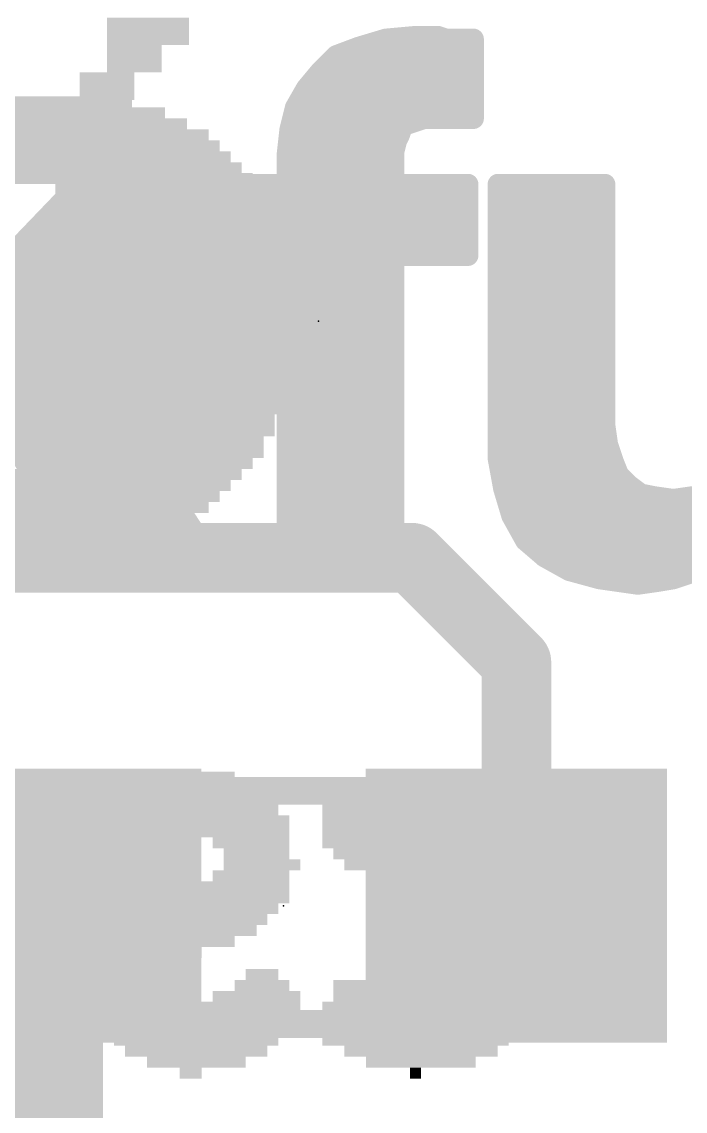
# Model space of a CAD drawing. Extents: x -27.9 to 58.7, y -19.6 to 25.5.
# Drawn here: x 14.284 to 16.706, y 18.808 to 22.784 of the extents above; entities that cross this region are included whole.
import ezdxf

# ---------------------------------------------------------------- set-up
doc = ezdxf.new("R2010")
doc.units = 0
for name, color, linetype in [('1', 12, 'CONTINUOUS'), ('21', 41, 'CONTINUOUS'), ('22', 40, 'CONTINUOUS'), ('23', 53, 'CONTINUOUS'), ('24', 53, 'CONTINUOUS'), ('51', 53, 'CONTINUOUS')]:
    doc.layers.add(name, color=color, linetype=linetype)

# ---------------------------------------------------------------- blocks, each defined once
blk = doc.blocks.new('RECT')
blk.add_solid([(-0.5, -0.5), (0.5, -0.5), (-0.5, 0.5), (0.5, 0.5)])

msp = doc.modelspace()

# ---------------------------------------------------------------- linework, layer by layer
at = {"layer": '1'}
for points, const_width in [([(15.709, 20.828), (11.43, 20.828)], 0.254), ([(16.09, 20.447), (15.709, 20.828)], 0.254), ([(16.09, 19.558), (16.09, 20.447)], 0.254), ([(14.39, 19.558), (6.3364, 19.558)], 0.381), ([(14.39, 17.907), (14.39, 19.558)], 0.381)]:
    msp.add_lwpolyline(points, dxfattribs=dict(at, const_width=const_width))
for points, const_width in [([(15.7539, 20.8729, 1), (15.6641, 20.7831)], 0.127), ([(15.709, 20.7645, 1), (15.709, 20.8915)], 0.127), ([(16.1535, 20.447, 1), (16.0265, 20.447)], 0.127), ([(16.0451, 20.4021, 1), (16.1349, 20.4919)], 0.127), ([(14.4853, 19.558, 1), (14.2948, 19.558)], 0.1905), ([(14.39, 19.4627, 1), (14.39, 19.6532)], 0.1905), ([(16.0265, 19.558, 1), (16.1535, 19.558)], 0.127)]:
    msp.add_lwpolyline(points, format="xyb", dxfattribs=dict(at, const_width=const_width))
at = {"layer": '21', "const_width": 0.0762}
for points in [[(15.513, 22.691), (15.613, 22.721)], [(15.5683, 22.7076), (15.933, 22.7076)], [(15.613, 22.721), (15.723, 22.731)], [(15.723, 22.731), (15.803, 22.731)], [(15.803, 22.731), (15.833, 22.721)], [(15.833, 22.721), (15.933, 22.721)], [(15.933, 22.721), (15.933, 22.431)], [(15.433, 22.661), (15.513, 22.691)], [(15.373, 22.601), (15.433, 22.661)], [(15.4034, 22.6314), (15.933, 22.6314)], [(15.323, 22.541), (15.373, 22.601)], [(15.3348, 22.5552), (15.933, 22.5552)], [(15.283, 22.471), (15.323, 22.541)], [(15.263, 22.391), (15.283, 22.471)], [(15.2876, 22.479), (15.933, 22.479)], [(15.753, 22.431), (15.693, 22.411)], [(15.933, 22.431), (15.753, 22.431)], [(15.253, 22.301), (15.263, 22.391)], [(15.266, 22.4028), (15.6766, 22.4028)], [(15.673, 22.401), (15.663, 22.371)], [(15.693, 22.411), (15.673, 22.401)], [(15.653, 22.351), (15.643, 22.311)], [(15.663, 22.371), (15.653, 22.351)], [(15.2558, 22.3266), (15.6469, 22.3266)], [(15.643, 22.311), (15.643, 22.191)], [(15.253, 22.191), (15.253, 22.301)], [(15.253, 22.2504), (15.643, 22.2504)], [(14.003, 21.681), (14.493, 22.191)], [(14.953, 22.191), (14.423, 21.671)], [(14.493, 22.191), (14.953, 22.191)], [(15.103, 22.151), (15.133, 22.191)], [(15.133, 22.191), (15.253, 22.191)], [(15.643, 22.191), (15.913, 22.191)], [(15.913, 22.191), (15.913, 21.931)], [(16.023, 21.191), (16.023, 22.191)], [(16.023, 22.191), (16.413, 22.191)], [(16.413, 22.191), (16.413, 21.311)], [(14.4769, 22.1742), (14.9359, 22.1742)], [(15.063, 22.121), (15.103, 22.151)], [(15.1204, 22.1742), (15.913, 22.1742)], [(16.023, 22.1742), (16.413, 22.1742)], [(15.003, 22.061), (15.063, 22.121)], [(14.4036, 22.098), (14.8582, 22.098)], [(15.04, 22.098), (15.913, 22.098)], [(16.023, 22.098), (16.413, 22.098)], [(14.973, 22.021), (15.003, 22.061)], [(14.3304, 22.0218), (14.7805, 22.0218)], [(14.873, 21.931), (14.933, 21.991)], [(14.933, 21.991), (14.973, 22.021)], [(14.9736, 22.0218), (15.913, 22.0218)], [(16.023, 22.0218), (16.413, 22.0218)], [(14.2572, 21.9456), (14.7029, 21.9456)], [(15.253, 21.931), (14.873, 21.931)], [(14.8876, 21.9456), (15.913, 21.9456)], [(15.253, 20.771), (15.253, 21.931)], [(15.913, 21.931), (15.643, 21.931)], [(15.643, 21.931), (15.643, 20.771)], [(16.023, 21.9456), (16.413, 21.9456)], [(14.184, 21.8694), (14.6252, 21.8694)], [(15.253, 21.8694), (15.643, 21.8694)], [(16.023, 21.8694), (16.413, 21.8694)], [(14.1108, 21.7932), (14.5476, 21.7932)], [(15.253, 21.7932), (15.643, 21.7932)], [(16.023, 21.7932), (16.413, 21.7932)], [(14.0376, 21.717), (14.4699, 21.717)], [(15.253, 21.717), (15.643, 21.717)], [(16.023, 21.717), (16.413, 21.717)], [(13.623, 21.6408), (14.4428, 21.6408)], [(14.423, 21.671), (15.013, 20.771)], [(15.253, 21.6408), (15.643, 21.6408)], [(16.023, 21.6408), (16.413, 21.6408)], [(13.623, 21.5646), (14.4928, 21.5646)], [(15.253, 21.5646), (15.643, 21.5646)], [(16.023, 21.5646), (16.413, 21.5646)], [(13.623, 21.4884), (14.5427, 21.4884)], [(15.253, 21.4884), (15.643, 21.4884)], [(16.023, 21.4884), (16.413, 21.4884)], [(13.623, 21.4122), (14.5927, 21.4122)], [(14.543, 20.771), (14.153, 21.411)], [(15.253, 21.4122), (15.643, 21.4122)], [(16.023, 21.4122), (16.413, 21.4122)], [(14.1987, 21.336), (14.6426, 21.336)], [(15.253, 21.336), (15.643, 21.336)], [(16.023, 21.336), (16.413, 21.336)], [(16.413, 21.311), (16.423, 21.241)], [(14.2451, 21.2598), (14.6926, 21.2598)], [(15.253, 21.2598), (15.643, 21.2598)], [(16.023, 21.2598), (16.4203, 21.2598)], [(16.423, 21.241), (16.443, 21.181)], [(14.2916, 21.1836), (14.7425, 21.1836)], [(15.253, 21.1836), (15.643, 21.1836)], [(16.043, 21.081), (16.023, 21.191)], [(16.0243, 21.1836), (16.4421, 21.1836)], [(16.443, 21.181), (16.463, 21.131)], [(16.463, 21.131), (16.503, 21.091)], [(14.338, 21.1074), (14.7925, 21.1074)], [(15.253, 21.1074), (15.643, 21.1074)], [(16.0382, 21.1074), (16.4866, 21.1074)], [(16.073, 20.981), (16.043, 21.081)], [(16.503, 21.091), (16.543, 21.061)], [(16.543, 21.061), (16.593, 21.051)], [(16.593, 21.051), (16.663, 21.041)], [(16.663, 21.041), (16.733, 21.051)], [(16.733, 21.051), (16.793, 21.061)], [(14.3844, 21.0312), (14.8424, 21.0312)], [(15.253, 21.0312), (15.643, 21.0312)], [(16.0579, 21.0312), (17.343, 21.0312)], [(16.123, 20.891), (16.073, 20.981)], [(14.4309, 20.955), (14.8924, 20.955)], [(15.253, 20.955), (15.643, 20.955)], [(16.0874, 20.955), (16.9623, 20.955)], [(14.4773, 20.8788), (14.9423, 20.8788)], [(15.253, 20.8788), (15.643, 20.8788)], [(16.193, 20.831), (16.123, 20.891)], [(16.1372, 20.8788), (16.8927, 20.8788)], [(14.5237, 20.8026), (14.9923, 20.8026)], [(15.253, 20.8026), (15.643, 20.8026)], [(16.283, 20.781), (16.193, 20.831)], [(16.2441, 20.8026), (16.8023, 20.8026)], [(15.013, 20.771), (14.543, 20.771)], [(15.643, 20.771), (15.253, 20.771)], [(16.393, 20.751), (16.283, 20.781)], [(16.783, 20.791), (16.663, 20.751)], [(16.533, 20.731), (16.393, 20.751)], [(16.603, 20.741), (16.533, 20.731)], [(16.663, 20.751), (16.603, 20.741)]]:
    msp.add_lwpolyline(points, dxfattribs=at)
at = {"layer": '21', "const_width": 0.0381}
for points in [[(15.5683, 22.7266, 1), (15.5683, 22.6885)], [(15.6113, 22.74, 1), (15.6147, 22.702)], [(15.6185, 22.7028, 1), (15.6075, 22.7392)], [(15.723, 22.7501, 1), (15.723, 22.712)], [(15.7247, 22.712, 1), (15.7213, 22.75)], [(15.809, 22.7491, 1), (15.797, 22.7129)], [(15.803, 22.712, 1), (15.803, 22.7501)], [(15.833, 22.7401, 1), (15.833, 22.702)], [(15.827, 22.7029, 1), (15.839, 22.7391)], [(15.9521, 22.721, 1), (15.914, 22.721)], [(15.933, 22.702, 1), (15.933, 22.7401)], [(15.933, 22.6885, 1), (15.933, 22.7266)], [(15.5075, 22.7092, 1), (15.5185, 22.6728)], [(15.5197, 22.6732, 1), (15.5063, 22.7088)], [(15.4034, 22.6505, 1), (15.4034, 22.6124)], [(15.4263, 22.6788, 1), (15.4397, 22.6432)], [(15.4465, 22.6475, 1), (15.4195, 22.6745)], [(15.933, 22.6124, 1), (15.933, 22.6505)], [(15.3595, 22.6145, 1), (15.3865, 22.5875)], [(15.3876, 22.5888, 1), (15.3584, 22.6132)], [(15.3348, 22.5743, 1), (15.3348, 22.5362)], [(15.933, 22.5362, 1), (15.933, 22.5743)], [(15.3084, 22.5532, 1), (15.3376, 22.5288)], [(15.3395, 22.5315, 1), (15.3065, 22.5505)], [(15.3015, 22.4664, 1), (15.2645, 22.4756)], [(15.2876, 22.4981, 1), (15.2876, 22.46)], [(15.933, 22.46, 1), (15.933, 22.4981)], [(15.2665, 22.4805, 1), (15.2995, 22.4615)], [(15.753, 22.4501, 1), (15.753, 22.412)], [(15.759, 22.4129, 1), (15.747, 22.4491)], [(15.933, 22.412, 1), (15.933, 22.4501)], [(15.2819, 22.3889, 1), (15.2441, 22.3931)], [(15.266, 22.4219, 1), (15.266, 22.3838)], [(15.6645, 22.418, 1), (15.6815, 22.384)], [(15.6911, 22.395, 1), (15.6549, 22.407)], [(15.687, 22.4291, 1), (15.699, 22.3929)], [(15.6766, 22.3838, 1), (15.6766, 22.4219)], [(15.7015, 22.394, 1), (15.6845, 22.428)], [(15.914, 22.431, 1), (15.9521, 22.431)], [(15.2445, 22.3956, 1), (15.2815, 22.3864)], [(15.6715, 22.3464, 1), (15.6345, 22.3556)], [(15.6449, 22.377, 1), (15.6811, 22.365)], [(15.68, 22.3625, 1), (15.646, 22.3795)], [(15.2558, 22.3457, 1), (15.2558, 22.3076)], [(15.6621, 22.311, 1), (15.624, 22.311)], [(15.636, 22.3595, 1), (15.67, 22.3425)], [(15.6469, 22.3076, 1), (15.6469, 22.3457)], [(15.2721, 22.301, 1), (15.234, 22.301)], [(15.2341, 22.3031, 1), (15.2719, 22.2989)], [(15.6245, 22.3156, 1), (15.6615, 22.3064)], [(15.253, 22.2695, 1), (15.253, 22.2314)], [(15.643, 22.2314, 1), (15.643, 22.2695)], [(14.493, 22.2101, 1), (14.493, 22.172)], [(14.5067, 22.1778, 1), (14.4793, 22.2042)], [(14.9663, 22.1774, 1), (14.9397, 22.2046)], [(14.953, 22.172, 1), (14.953, 22.2101)], [(15.133, 22.2101, 1), (15.133, 22.172)], [(15.1482, 22.1796, 1), (15.1178, 22.2024)], [(15.253, 22.172, 1), (15.253, 22.2101)], [(15.643, 22.2101, 1), (15.643, 22.172)], [(15.9321, 22.191, 1), (15.894, 22.191)], [(15.913, 22.172, 1), (15.913, 22.2101)], [(16.023, 22.2101, 1), (16.023, 22.172)], [(16.042, 22.191, 1), (16.0039, 22.191)], [(16.4321, 22.191, 1), (16.394, 22.191)], [(16.413, 22.172, 1), (16.413, 22.2101)], [(14.4769, 22.1933, 1), (14.4769, 22.1552)], [(14.9359, 22.1552, 1), (14.9359, 22.1933)], [(15.1144, 22.1358, 1), (15.0916, 22.1662)], [(15.1204, 22.1933, 1), (15.1204, 22.1552)], [(15.234, 22.191, 1), (15.2721, 22.191)], [(15.624, 22.191, 1), (15.6621, 22.191)], [(15.913, 22.1552, 1), (15.913, 22.1933)], [(16.023, 22.1933, 1), (16.023, 22.1552)], [(16.413, 22.1552, 1), (16.413, 22.1933)], [(15.0516, 22.1362, 1), (15.0744, 22.1058)], [(15.0765, 22.1075, 1), (15.0495, 22.1345)], [(15.0878, 22.1624, 1), (15.1182, 22.1396)], [(14.4036, 22.1171, 1), (14.4036, 22.079)], [(14.8582, 22.079, 1), (14.8582, 22.1171)], [(15.04, 22.1171, 1), (15.04, 22.079)], [(15.913, 22.079, 1), (15.913, 22.1171)], [(16.023, 22.1171, 1), (16.023, 22.079)], [(16.413, 22.079, 1), (16.413, 22.1171)], [(14.9895, 22.0745, 1), (15.0165, 22.0475)], [(15.0182, 22.0496, 1), (14.9878, 22.0724)], [(14.3304, 22.0409, 1), (14.3304, 22.0028)], [(14.7805, 22.0028, 1), (14.7805, 22.0409)], [(14.9465, 21.9775, 1), (14.9195, 22.0045)], [(14.9578, 22.0324, 1), (14.9882, 22.0096)], [(14.9736, 22.0409, 1), (14.9736, 22.0028)], [(14.9844, 22.0058, 1), (14.9616, 22.0362)], [(15.913, 22.0028, 1), (15.913, 22.0409)], [(16.023, 22.0409, 1), (16.023, 22.0028)], [(16.413, 22.0028, 1), (16.413, 22.0409)], [(14.9216, 22.0062, 1), (14.9444, 21.9758)], [(14.7029, 21.9266, 1), (14.7029, 21.9647)], [(14.873, 21.9501, 1), (14.873, 21.912)], [(14.8595, 21.9445, 1), (14.8865, 21.9175)], [(14.8876, 21.9647, 1), (14.8876, 21.9266)], [(15.2721, 21.931, 1), (15.234, 21.931)], [(15.253, 21.912, 1), (15.253, 21.9501)], [(15.643, 21.9501, 1), (15.643, 21.912)], [(15.6621, 21.931, 1), (15.624, 21.931)], [(15.894, 21.931, 1), (15.9321, 21.931)], [(15.913, 21.9266, 1), (15.913, 21.9647)], [(15.913, 21.912, 1), (15.913, 21.9501)], [(16.023, 21.9647, 1), (16.023, 21.9266)], [(16.413, 21.9266, 1), (16.413, 21.9647)], [(14.6252, 21.8504, 1), (14.6252, 21.8885)], [(15.253, 21.8885, 1), (15.253, 21.8504)], [(15.643, 21.8504, 1), (15.643, 21.8885)], [(16.023, 21.8885, 1), (16.023, 21.8504)], [(16.413, 21.8504, 1), (16.413, 21.8885)], [(14.5476, 21.7742, 1), (14.5476, 21.8123)], [(15.253, 21.8123, 1), (15.253, 21.7742)], [(15.643, 21.7742, 1), (15.643, 21.8123)], [(16.023, 21.8123, 1), (16.023, 21.7742)], [(16.413, 21.7742, 1), (16.413, 21.8123)], [(14.4699, 21.698, 1), (14.4699, 21.7361)], [(15.253, 21.7361, 1), (15.253, 21.698)], [(15.643, 21.698, 1), (15.643, 21.7361)], [(16.023, 21.7361, 1), (16.023, 21.698)], [(16.413, 21.698, 1), (16.413, 21.7361)], [(14.4097, 21.6846, 1), (14.4363, 21.6574)], [(14.4389, 21.6814, 1), (14.4071, 21.6606)], [(14.4428, 21.6218, 1), (14.4428, 21.6599)], [(15.253, 21.6599, 1), (15.253, 21.6218)], [(15.643, 21.6218, 1), (15.643, 21.6599)], [(16.023, 21.6599, 1), (16.023, 21.6218)], [(16.413, 21.6218, 1), (16.413, 21.6599)], [(14.4928, 21.5456, 1), (14.4928, 21.5837)], [(15.253, 21.5837, 1), (15.253, 21.5456)], [(15.643, 21.5456, 1), (15.643, 21.5837)], [(16.023, 21.5837, 1), (16.023, 21.5456)], [(16.413, 21.5456, 1), (16.413, 21.5837)], [(14.5427, 21.4694, 1), (14.5427, 21.5075)], [(15.253, 21.5075, 1), (15.253, 21.4694)], [(15.643, 21.4694, 1), (15.643, 21.5075)], [(16.023, 21.5075, 1), (16.023, 21.4694)], [(16.413, 21.4694, 1), (16.413, 21.5075)], [(14.5927, 21.3932, 1), (14.5927, 21.4313)], [(15.253, 21.4313, 1), (15.253, 21.3932)], [(15.643, 21.3932, 1), (15.643, 21.4313)], [(16.023, 21.4313, 1), (16.023, 21.3932)], [(16.413, 21.3932, 1), (16.413, 21.4313)], [(14.6426, 21.317, 1), (14.6426, 21.3551)], [(15.253, 21.3551, 1), (15.253, 21.317)], [(15.643, 21.317, 1), (15.643, 21.3551)], [(16.023, 21.3551, 1), (16.023, 21.317)], [(16.413, 21.317, 1), (16.413, 21.3551)], [(16.4319, 21.3137, 1), (16.3941, 21.3083)], [(16.394, 21.311, 1), (16.4321, 21.311)], [(14.6926, 21.2408, 1), (14.6926, 21.2789)], [(15.253, 21.2789, 1), (15.253, 21.2408)], [(15.643, 21.2408, 1), (15.643, 21.2789)], [(16.023, 21.2789, 1), (16.023, 21.2408)], [(16.4411, 21.247, 1), (16.4049, 21.235)], [(16.4203, 21.2408, 1), (16.4203, 21.2789)], [(16.4041, 21.2383, 1), (16.4419, 21.2437)], [(14.2916, 21.2027, 1), (14.2916, 21.1646)], [(14.7425, 21.1646, 1), (14.7425, 21.2027)], [(15.253, 21.2027, 1), (15.253, 21.1646)], [(15.643, 21.1646, 1), (15.643, 21.2027)], [(16.0417, 21.1944, 1), (16.0043, 21.1876)], [(16.0039, 21.191, 1), (16.042, 21.191)], [(16.0243, 21.2027, 1), (16.0243, 21.1646)], [(16.4607, 21.1881, 1), (16.4253, 21.1739)], [(16.4249, 21.175, 1), (16.4611, 21.187)], [(16.4421, 21.1646, 1), (16.4421, 21.2027)], [(16.4765, 21.1445, 1), (16.4495, 21.1175)], [(16.4453, 21.1239, 1), (16.4807, 21.1381)], [(14.338, 21.1265, 1), (14.338, 21.0884)], [(14.7925, 21.0884, 1), (14.7925, 21.1265)], [(15.253, 21.1265, 1), (15.253, 21.0884)], [(15.643, 21.0884, 1), (15.643, 21.1265)], [(16.0382, 21.1265, 1), (16.0382, 21.0884)], [(16.0612, 21.0865, 1), (16.0248, 21.0755)], [(16.5144, 21.1062, 1), (16.4916, 21.0758)], [(16.4866, 21.0884, 1), (16.4866, 21.1265)], [(16.4895, 21.0775, 1), (16.5165, 21.1045)], [(16.0243, 21.0776, 1), (16.0617, 21.0844)], [(16.5467, 21.0797, 1), (16.5393, 21.0423)], [(16.5316, 21.0458, 1), (16.5544, 21.0762)], [(16.5957, 21.0699, 1), (16.5903, 21.0321)], [(16.5893, 21.0323, 1), (16.5967, 21.0697)], [(16.6603, 21.0599, 1), (16.6657, 21.0221)], [(16.6603, 21.0221, 1), (16.6657, 21.0599)], [(16.7299, 21.0698, 1), (16.7361, 21.0322)], [(14.3844, 21.0503, 1), (14.3844, 21.0122)], [(14.8424, 21.0122, 1), (14.8424, 21.0503)], [(15.253, 21.0503, 1), (15.253, 21.0122)], [(15.643, 21.0122, 1), (15.643, 21.0503)], [(16.0579, 21.0503, 1), (16.0579, 21.0122)], [(16.0897, 20.9903, 1), (16.0563, 20.9717)], [(16.0548, 20.9755, 1), (16.0912, 20.9865)], [(14.4309, 20.9741, 1), (14.4309, 20.936)], [(14.8924, 20.936, 1), (14.8924, 20.9741)], [(15.253, 20.9741, 1), (15.253, 20.936)], [(15.643, 20.936, 1), (15.643, 20.9741)], [(16.0874, 20.9741, 1), (16.0874, 20.936)], [(14.4773, 20.8979, 1), (14.4773, 20.8598)], [(14.9423, 20.8598, 1), (14.9423, 20.8979)], [(15.253, 20.8979, 1), (15.253, 20.8598)], [(15.643, 20.8598, 1), (15.643, 20.8979)], [(16.1354, 20.9055, 1), (16.1106, 20.8765)], [(16.1063, 20.8817, 1), (16.1397, 20.9003)], [(16.1372, 20.8979, 1), (16.1372, 20.8598)], [(14.5237, 20.8217, 1), (14.5237, 20.7836)], [(14.9923, 20.7836, 1), (14.9923, 20.8217)], [(15.253, 20.8217, 1), (15.253, 20.7836)], [(15.643, 20.7836, 1), (15.643, 20.8217)], [(16.2023, 20.8477, 1), (16.1837, 20.8143)], [(16.1806, 20.8165, 1), (16.2054, 20.8455)], [(16.2441, 20.8217, 1), (16.2441, 20.7836)], [(14.543, 20.7901, 1), (14.543, 20.752)], [(14.5267, 20.7611, 1), (14.5593, 20.7809)], [(14.9971, 20.7606, 1), (15.0289, 20.7814)], [(15.013, 20.752, 1), (15.013, 20.7901)], [(15.253, 20.7901, 1), (15.253, 20.752)], [(15.643, 20.752, 1), (15.643, 20.7901)], [(16.288, 20.7994, 1), (16.278, 20.7626)], [(16.2737, 20.7643, 1), (16.2923, 20.7977)], [(15.234, 20.771, 1), (15.2721, 20.771)], [(15.624, 20.771, 1), (15.6621, 20.771)], [(16.3957, 20.7699, 1), (16.3903, 20.7321)], [(16.388, 20.7326, 1), (16.398, 20.7694)], [(16.5303, 20.7499, 1), (16.5357, 20.7121)], [(16.5303, 20.7121, 1), (16.5357, 20.7499)], [(16.5999, 20.7598, 1), (16.6061, 20.7222)], [(16.6057, 20.7221, 1), (16.6003, 20.7599)], [(16.657, 20.7691, 1), (16.669, 20.7329)], [(16.6661, 20.7322, 1), (16.6599, 20.7698)]]:
    msp.add_lwpolyline(points, format="xyb", dxfattribs=at)
at = {"layer": '23'}
msp.add_point((15.24, 19.558), dxfattribs=at)
at = {"layer": '24'}
msp.add_point((15.367, 21.6916), dxfattribs=at)
at = {"layer": '51', "const_width": 0.1016}
for points in [[(15.596, 19.977), (14.884, 19.977)], [(15.596, 19.126), (14.884, 19.126)]]:
    msp.add_lwpolyline(points, dxfattribs=at)
at = {"layer": '51', "const_width": 0.0508}
for points in [[(14.884, 20.0024, 1), (14.884, 19.9516)], [(15.596, 19.9516, 1), (15.596, 20.0024)], [(14.884, 19.1514, 1), (14.884, 19.1006)], [(15.596, 19.1006, 1), (15.596, 19.1514)]]:
    msp.add_lwpolyline(points, format="xyb", dxfattribs=at)

# ---------------------------------------------------------------- block references
at = {"layer": '1', "xscale": 1.1, "rotation": 180}
for p in [(14.39, 19.558), (16.09, 19.558)]:
    msp.add_blockref('RECT', p, dxfattribs=at)
at = {"layer": '21', "yscale": 0.1}
for p, xscale in [((14.745, 22.749), 0.3), ((14.695, 22.649), 0.2), ((14.595, 22.549), 0.2), ((14.545, 22.449), 0.1)]:
    msp.add_blockref('RECT', p, dxfattribs=dict(at, xscale=xscale))
at = {"layer": '22', "yscale": 0.04, "rotation": 180}
for p, xscale in [((12.307, 22.4916), 4.76), ((12.307, 22.4516), 5), ((12.307, 22.4116), 5.16), ((12.307, 22.3716), 5.32), ((12.307, 22.3316), 5.4), ((12.307, 22.2916), 5.48), ((12.307, 22.2516), 5.56), ((14.507, 22.2116), 1.24), ((14.787, 22.1716), 0.76), ((14.787, 22.1316), 0.76), ((14.807, 22.0916), 0.8), ((14.807, 22.0516), 0.8), ((14.827, 22.0116), 0.84), ((14.827, 21.9716), 0.84), ((14.827, 21.9316), 0.84), ((14.847, 21.8916), 0.88), ((14.847, 21.8516), 0.88), ((14.847, 21.8116), 0.88), ((14.847, 21.7716), 0.88), ((14.847, 21.7316), 0.88), ((14.847, 21.6916), 0.88), ((14.847, 21.6516), 0.88), ((14.847, 21.6116), 0.88), ((14.847, 21.5716), 0.88), ((14.847, 21.5316), 0.88), ((14.847, 21.4916), 0.88), ((14.827, 21.4516), 0.84), ((14.827, 21.4116), 0.84), ((14.827, 21.3716), 0.84), ((14.807, 21.3316), 0.8), ((14.807, 21.2916), 0.8), ((14.787, 21.2516), 0.76), ((14.787, 21.2116), 0.76), ((14.747, 21.1716), 0.76), ((12.307, 21.1316), 5.56), ((12.307, 21.0916), 5.48), ((12.307, 21.0516), 5.4), ((12.307, 21.0116), 5.32), ((12.307, 20.9716), 5.16), ((12.307, 20.9316), 5), ((12.307, 20.8916), 4.76), ((14.9212, 20.0272), 0.28), ((15.7212, 20.0272), 0.2), ((14.9012, 19.9872), 0.48), ((15.7212, 19.9872), 0.44), ((14.9012, 19.9472), 0.56), ((15.7212, 19.9472), 0.6), ((14.9012, 19.9072), 0.64), ((15.7412, 19.9072), 0.72), ((14.9212, 19.8672), 0.68), ((15.7612, 19.8672), 0.76), ((14.9212, 19.8272), 0.68), ((15.7812, 19.8272), 0.8), ((14.7412, 19.7872), 0.24), ((15.1212, 19.7872), 0.28), ((15.7812, 19.7872), 0.8), ((14.7212, 19.7472), 0.12), ((15.1412, 19.7472), 0.24), ((15.5212, 19.7472), 0.2), ((16.0412, 19.7472), 0.36), ((15.1612, 19.7072), 0.28), ((15.5012, 19.7072), 0.08), ((16.0612, 19.7072), 0.32), ((15.1212, 19.6672), 0.28), ((16.1012, 19.6672), 0.32), ((15.0812, 19.6272), 0.36), ((16.1212, 19.6272), 0.28), ((15.0012, 19.5872), 0.52), ((16.1212, 19.5872), 0.28), ((14.9212, 19.5472), 0.6), ((16.1412, 19.5472), 0.24), ((14.8812, 19.5072), 0.6), ((16.1612, 19.5072), 0.28), ((14.8412, 19.4672), 0.6), ((16.1412, 19.4672), 0.24), ((14.8012, 19.4272), 0.52), ((16.1412, 19.4272), 0.24), ((14.7412, 19.3872), 0.4), ((16.1212, 19.3872), 0.28), ((14.6612, 19.3472), 0.32), ((16.1212, 19.3472), 0.28), ((14.6412, 19.3072), 0.28), ((15.1612, 19.3072), 0.12), ((16.1012, 19.3072), 0.32), ((14.6412, 19.2672), 0.28), ((15.1612, 19.2672), 0.2), ((15.5012, 19.2672), 0.16), ((16.0612, 19.2672), 0.32), ((14.6812, 19.2272), 0.28), ((15.1412, 19.2272), 0.32), ((15.5412, 19.2272), 0.24), ((16.0212, 19.2272), 0.4), ((14.9212, 19.1872), 0.76), ((15.7812, 19.1872), 0.8), ((14.9212, 19.1472), 0.76), ((15.7612, 19.1472), 0.76), ((14.9212, 19.1072), 0.68), ((15.7412, 19.1072), 0.72), ((14.9212, 19.0672), 0.6), ((15.7212, 19.0672), 0.68), ((14.9212, 19.0272), 0.52), ((15.7412, 19.0272), 0.56), ((14.9212, 18.9872), 0.36), ((15.7412, 18.9872), 0.4), ((14.9012, 18.9472), 0.08), ((15.7212, 18.9472), 0.04)]:
    msp.add_blockref('RECT', p, dxfattribs=dict(at, xscale=xscale))
at = {"layer": '51', "xscale": 0.5001, "yscale": 0.95, "rotation": 180}
for p in [(14.6598, 19.5529), (15.8282, 19.5529)]:
    msp.add_blockref('RECT', p, dxfattribs=at)

doc.saveas('drawing.dxf')
